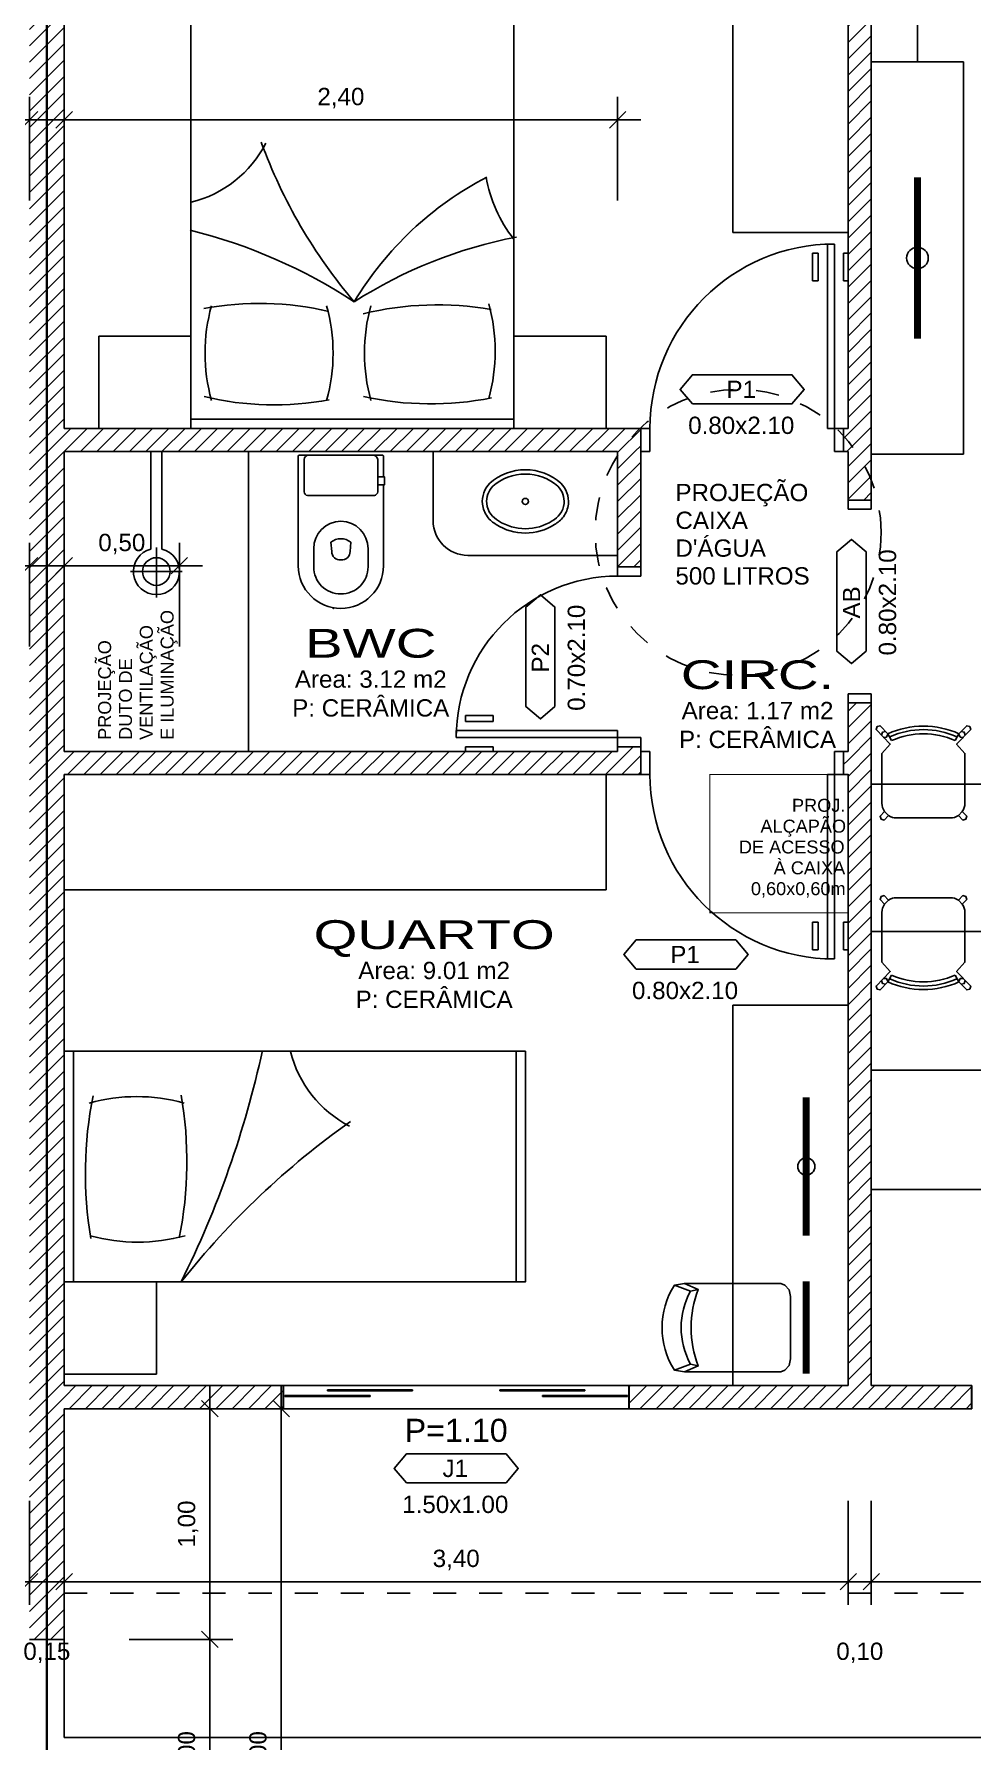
# Model space of a CAD drawing. Header units: metres. Extents: x 49 to 320, y -91 to 27.
# Drawn here: x 162.24 to 166.31, y 14.75 to 22.15 of the extents above; entities that cross this region are included whole.
import ezdxf
from ezdxf.enums import TextEntityAlignment as Align

# ---------------------------------------------------------------- set-up
doc = ezdxf.new("R2010")
doc.units = ezdxf.units.M
doc.header["$LTSCALE"] = 0.2
doc.linetypes.add('DASHED', pattern=[0.75, 0.5, -0.25])
for name, color, linetype in [('ARQ-___-___-CTA', 240, 'Continuous'), ('ARQ-___-___-LEG', 3, 'Continuous'), ('ARQ-___-___-TXT', 4, 'Continuous'), ('ARQ-___-___-VST', 9, 'Continuous'), ('ARQ-ALV', 6, 'Continuous'), ('ARQ-ALV-___-HTC', 13, 'Continuous'), ('ARQ-CXO', 2, 'Continuous'), ('ARQ-DVI', 1, 'Continuous'), ('ARQ-EQP', 24, 'Continuous'), ('ARQ-EQP-___-INT', 7, 'Continuous'), ('ARQ-MOB-___-INT', 7, 'Continuous'), ('ARQ-PIS', 2, 'Continuous')]:
    doc.layers.add(name, color=color, linetype=linetype)
doc.styles.add('REGUA100', font='arial.ttf')
doc.styles.add('REGUA60', font='arial.ttf')
doc.styles.add('REGUA80', font='arial.ttf')
doc.dimstyles.new('Active3D', dxfattribs={"dimtxt": 1.5, "dimasz": 0.01, "dimexe": 2, "dimexo": 3, "dimgap": 0.98, "dimtad": 1, "dimlfac": -1, "dimrnd": 0.005, "dimzin": 0, "dimtxsty": 'REGUA60', "dimblk": 'COTATR', "dimcen": 4, "dimdle": 4, "dimclrt": 2, "dimadec": 0, "dimazin": 0, "dimtfac": 1, "dimtmove": 2, "dimatfit": 2, "dimfxl": 1, "dimarcsym": 0})
pattern_1 = [(45, (187.28258, -1), (-0.03535534, 0.03535534), [])]

# ---------------------------------------------------------------- blocks, each defined once
blk = doc.blocks.new('IndEsq1')
blk.add_lwpolyline([(-4.32, 0.44), (4.32, 0.44), (5.38, 1.7), (4.32, 2.96), (-4.32, 2.96), (-5.38, 1.7)], close=True)
at = {"color": 0, "style": 'REGUA60', "width": 1.4}
for tag, p in [('CODESQUAD', (-0.08, 0.95)), ('DIMESQUAD', (-0.08, -2.17))]:
    blk.add_attdef(tag, text='', height=1.5, dxfattribs=at).set_placement(p, align=Align.CENTER)
at = {"color": 0, "style": 'REGUA60', "width": 1.4, "flags": 9}
blk.add_attdef('PEITORIL', text='', height=1.5, dxfattribs=at).set_placement((0.22, -4.49), align=Align.CENTER)
at = {"style": 'REGUA60', "width": 1.4, "flags": 9}
blk.add_attdef('LOCAL', text='', height=1.5, dxfattribs=at).set_placement((-0.08, -6.56), align=Align.CENTER)
blk = doc.blocks.new('EQREFR22')
at = {"color": 0}
blk.add_lwpolyline([(30.5, -10), (-30.5, -10), (-30.5, -76), (30.5, -76)], close=True, dxfattribs=at)
at = {"layer": 'ARQ-EQP-___-INT'}
for p, q in [((-30.5, -73), (30.5, -73)), ((-30.5, -79), (-25.5, -79))]:
    blk.add_line(p, q, dxfattribs=at)
blk = doc.blocks.new('MBCAD4_2')
at = {"color": 0}
blk.add_lwpolyline([(0.02, 49.68, 0.106639), (-19.24, 45.52), (-23.45, 49.88), (-25.13, 49.43), (-25.63, 47.77), (-18.01, 39.93), (-22.5, 34.87), (-22.5, 7.87, 0.159591), (-21.02, 3.34), (-23.5, 0.83), (-22.98, -0.82), (-21.31, -1.27), (-18.97, 1.19, 0.162734), (-14.5, -0.13), (0, -0.13), (14.5, -0.13, 0.162734), (18.97, 1.19), (21.31, -1.27), (22.98, -0.82), (23.5, 0.83), (21.02, 3.34, 0.159591), (22.5, 7.87), (22.5, 34.87), (18.01, 39.93), (25.63, 47.77), (25.13, 49.43), (23.45, 49.88), (19.24, 45.52, 0.106639), (-0.02, 49.68)], format="xyb", dxfattribs=at)
at = {"layer": 'ARQ-MOB-___-INT'}
for p, q in [((-17.22, 41.8), (-19.24, 45.52)), ((17.25, 41.79), (19.24, 45.52)), ((-18.97, 1.19), (-21.02, 3.34)), ((18.97, 1.19), (21.02, 3.34))]:
    blk.add_line(p, q, dxfattribs=at)
for points in [[(-20.47, 46.81), (-22.16, 46.38), (-22.64, 44.7)], [(20.47, 46.81), (22.16, 46.38), (22.64, 44.7)], [(-19.21, 45.27), (-19.99, 43.71), (-21.73, 43.57)], [(19.21, 45.27), (19.99, 43.71), (21.73, 43.57)]]:
    blk.add_lwpolyline(points, dxfattribs=at)
for radius in [43.95, 41.7]:
    blk.add_arc((0, 3.82), radius, 65.57124, 114.39729, dxfattribs=at)
blk = doc.blocks.new('SAC616S2')
at = {"layer": 'ARQ-EQP', "color": 0, "linetype": 'ByBlock'}
blk.add_lwpolyline([(18.17, -1.5, -0.329256), (18.5, -1.88), (18.5, -49.6, -0.412623), (0, -68, -0.412623), (-18.5, -49.6), (-18.5, -14.45), (-18.9, -14.45), (-18.9, -10.95), (-18.5, -10.95), (-18.5, -1.88, -0.329256), (-18.17, -1.5), (-17.25, -1.5), (0, -1.5), (17.29, -1.5)], format="xyb", close=True, dxfattribs=at)
at = {"layer": 'ARQ-EQP-___-INT'}
for p, q in [((-18.5, -10.95), (-16, -10.95)), ((-18.5, -14.45), (-16, -14.45))]:
    blk.add_line(p, q, dxfattribs=at)
blk.add_lwpolyline([(-14, -1.5, 0.324141), (-16, -3.5), (-16, -17.5, 0.333333), (-14.5, -19), (0, -19), (14.5, -19, 0.333333), (16, -17.5), (16, -3.5, 0.324141), (14, -1.5, 0.324141)], format="xyb", dxfattribs=at)
for points in [[(0, -61.7, 0.418677), (11.8, -50), (11.8, -42.1, 0.411784), (0, -30.2, 0.411784), (-11.8, -42.1), (-11.8, -50, 0.418677)], [(0, -47, -0.428571), (-4, -43.3), (-4.3, -39.3, -0.16754), (0, -37.8, -0.16754), (4.3, -39.3), (4, -43.3, -0.428571)]]:
    blk.add_lwpolyline(points, format="xyb", close=True, dxfattribs=at)
blk.add_point((3.34, -68), dxfattribs=at)
blk = doc.blocks.new('SACHS__2')
at = {"layer": 'ARQ-EQP', "color": 0, "linetype": 'ByBlock'}
for p, q in [((42.29, 2.4), (0, 2.4)), ((0, 2.4), (0, -2.4)), ((42.29, -2.4), (0, -2.4))]:
    blk.add_line(p, q, dxfattribs=at)
blk.add_arc((52, 0), 10, 193.88654, 166.11346, dxfattribs=at)
at = {"layer": 'ARQ-EQP-___-INT'}
for p, q in [((52, 11.2), (52, -11.2)), ((41.6, 0), (63.2, 0))]:
    blk.add_line(p, q, dxfattribs=at)
blk.add_circle((52, 0), 6, dxfattribs=at)
blk = doc.blocks.new('SAL37S_2')
at = {"layer": 'ARQ-EQP-___-INT'}
for points in [[(0.02, -10, 0.145827), (-16.81, -14.87, 0.090827), (-22, -19.4, 0.12568), (-24.84, -26.73, 0.221372), (-20.58, -38.81, 0.186059), (0.02, -46.55, 0.186059)], [(-0.02, -10, -0.145827), (16.81, -14.87, -0.090827), (22, -19.4, -0.12568), (24.84, -26.73, -0.221372), (20.58, -38.81, -0.186059), (-0.02, -46.55, -0.186059)]]:
    blk.add_lwpolyline(points, format="xyb", dxfattribs=at)
blk.add_lwpolyline([(0, -12.5, 0.14623), (-15.5, -17, 0.09047), (-20, -20.9, 0.123903), (-22.35, -27, 0.21906), (-18.85, -37, 0.185248), (0, -44.05, 0.185248), (18.85, -37, 0.21906), (22.35, -27, 0.123903), (20, -20.9, 0.09047), (15.5, -17, 0.14623)], format="xyb", close=True, dxfattribs=at)
blk.add_circle((0, -28.25), 1.8, dxfattribs=at)
blk = doc.blocks.new('MDCCAS22')
at = {"color": 0}
blk.add_lwpolyline([(140, 0), (0, 0), (0, -200), (140, -200)], close=True, dxfattribs=at)
at = {"layer": 'ARQ-MOB-___-INT'}
for p, q in [((0, -4), (140, -4)), ((0, -196), (140, -196))]:
    blk.add_line(p, q, dxfattribs=at)
for centre, radius, start, end in [((36.14, -140.56), 130.32, 79.45741, 103.51085), ((82.89, -32.71), 76.8, 164.48595, 195.51405), ((-15.19, -32.71), 76.8, 344.48595, 15.51405), ((103.9, -146.58), 135.89, 78.80761, 102.36088), ((152.01, -32.7), 76.8, 164.48595, 195.51405), ((55.11, -33.55), 76.8, 344.48595, 15.51405), ((29.71, 76.04), 130.31, 259.29808, 283.35216), ((106.88, 82.36), 135.99, 256.29588, 279.84092), ((-55.47, 137.47), 230.14, 283.86849, 303.27711), ((243.13, -201.79), 226.41, 139.56103, 159.93611), ((178.64, 112.88), 199.47, 237.27407, 259.15181), ((195.03, 19.52), 144.83, 210.93609, 242.5714), ((188.19, -119.84), 61.23, 142.0564, 169.8271), ((-11.98, -146.66), 50.03, 27.33297, 76.02563)]:
    blk.add_arc(centre, radius, start, end, dxfattribs=at)
blk = doc.blocks.new('MDCSOL_2')
at = {"color": 0}
blk.add_lwpolyline([(100, 0), (0, 0), (0, -200), (100, -200)], close=True, dxfattribs=at)
at = {"layer": 'ARQ-MOB-___-INT'}
for p, q in [((0, -4), (100, -4)), ((0, -196), (100, -196))]:
    blk.add_line(p, q, dxfattribs=at)
for centre, radius, start, end in [((52.86, -178.03), 168.83, 80.35079, 101.47507), ((96.47, -31.45), 76.8, 164.48595, 195.51405), ((5.99, -31.87), 76.8, 344.48595, 15.51405), ((-91.71, 334.65), 430.43, 282.25998, 296.44404), ((47.8, 115.62), 168.83, 260.21125, 281.33553), ((323.63, -332.25), 359.55, 128.46696, 144.62757), ((-11.98, -146.66), 50.03, 27.33297, 76.02563)]:
    blk.add_arc(centre, radius, start, end, dxfattribs=at)
blk = doc.blocks.new('MEAM___2')
at = {"color": 0}
blk.add_lwpolyline([(24, 27.95), (23, 33.38, 0.289108), (-23, 33.38), (-24, 27.95), (-24, -24.37), (-23.05, -26.52), (-20.46, -28.77), (-16.93, -29.54), (16.93, -29.54), (20.46, -28.77), (23.05, -26.52), (24, -24.37)], format="xyb", close=True, dxfattribs=at)
at = {"layer": 'ARQ-MOB-___-INT'}
for p, q in [((-19.71, 24.69), (-20.71, 20.39)), ((20.71, 20.39), (19.71, 24.69))]:
    blk.add_line(p, q, dxfattribs=at)
for points in [[(24, 27.95), (20.71, 20.39, 0.187405), (-20.71, 20.39), (-24, 27.95)], [(23, 33.38), (19.71, 24.69, 0.252581), (-19.71, 24.69), (-23, 33.38)]]:
    blk.add_lwpolyline(points, format="xyb", dxfattribs=at)
blk = doc.blocks.new('MECAD4_2')
at = {"color": 0}
blk.add_blockref('MEAM___2', (0, 0), dxfattribs=at)
blk = doc.blocks.new('IndUni1')
at = {"color": 4, "style": 'REGUA100', "width": 1.4, "flags": 8}
blk.add_attdef('NOME1', text='', height=2.5, dxfattribs=at).set_placement((0.24, 2.99), align=Align.CENTER)
at = {"color": 4, "style": 'REGUA100', "width": 1.4}
blk.add_attdef('NOME2', text='', height=2.5, dxfattribs=at).set_placement((0.24, -0.22), align=Align.CENTER)
at = {"color": 0, "style": 'REGUA60', "width": 1.4}
for tag, p in [('AREA', (0.24, -2.82)), ('PERIM', (0.24, -5.32)), ('PISO', (0.24, -7.82)), ('PAREDE', (0.24, -10.32)), ('TETO', (0.24, -12.82))]:
    blk.add_attdef(tag, text='', height=1.5, dxfattribs=at).set_placement(p, align=Align.CENTER)
blk = doc.blocks.new('COTATR')
at = {"color": 6}
blk.add_line((-71, -71), (71, 71), dxfattribs=at)
at = {"color": 0, "linetype": 'ByBlock'}
blk.add_line((0, 0), (200, 0), dxfattribs=at)
blk = doc.blocks.new('*D32')
at = {"layer": 'ARQ-___-___-CTA', "color": 0, "lineweight": -2, "transparency": 16777216}
for p, q in [((161.7239, 19.4909), (161.7239, 19.9409)), ((162.2239, 19.4909), (162.2239, 19.9409)), ((162.2234, 19.8409), (161.7244, 19.8409))]:
    blk.add_line(p, q, dxfattribs=at)
at = {"layer": 'Defpoints', "color": 0, "transparency": 16777216}
for p in [(161.7239, 19.8409), (161.7239, 19.3409), (162.2239, 19.3409)]:
    blk.add_point(p, dxfattribs=at)
at = {"layer": 'ARQ-___-___-CTA', "color": 0, "lineweight": -2, "transparency": 16777216, "xscale": 0.0005, "yscale": 0.0005, "zscale": 0.0005, "rotation": 180}
blk.add_blockref('COTATR', (161.7239, 19.8409), dxfattribs=at)
at = {"layer": 'ARQ-___-___-CTA', "color": 0, "lineweight": -2, "transparency": 16777216, "xscale": 0.0005, "yscale": 0.0005, "zscale": 0.0005}
blk.add_blockref('COTATR', (162.2239, 19.8409), dxfattribs=at)
at = {"layer": 'ARQ-___-___-CTA', "color": 2, "transparency": 16777216, "insert": (161.9739, 19.9349), "char_height": 0.075, "attachment_point": 5, "style": 'REGUA60'}
blk.add_mtext('0,50', dxfattribs=at)
blk = doc.blocks.new('*D34')
at = {"layer": 'ARQ-___-___-CTA', "color": 0, "lineweight": -2, "transparency": 16777216}
for p, q in [((162.3739, 19.4909), (162.3739, 19.9409)), ((162.8739, 19.4909), (162.8739, 19.9409)), ((162.3744, 19.8409), (162.8734, 19.8409))]:
    blk.add_line(p, q, dxfattribs=at)
at = {"layer": 'Defpoints', "color": 0, "transparency": 16777216}
for p in [(162.8739, 19.8409), (162.3739, 19.3409), (162.8739, 19.3409)]:
    blk.add_point(p, dxfattribs=at)
at = {"layer": 'ARQ-___-___-CTA', "color": 0, "lineweight": -2, "transparency": 16777216, "xscale": 0.0005, "yscale": 0.0005, "zscale": 0.0005, "rotation": 180}
blk.add_blockref('COTATR', (162.3739, 19.8409), dxfattribs=at)
at = {"layer": 'ARQ-___-___-CTA', "color": 0, "lineweight": -2, "transparency": 16777216, "xscale": 0.0005, "yscale": 0.0005, "zscale": 0.0005}
blk.add_blockref('COTATR', (162.8739, 19.8409), dxfattribs=at)
at = {"layer": 'ARQ-___-___-CTA', "color": 2, "transparency": 16777216, "insert": (162.6239, 19.9349), "char_height": 0.075, "attachment_point": 5, "style": 'REGUA60'}
blk.add_mtext('0,50', dxfattribs=at)
blk = doc.blocks.new('*D98')
at = {"layer": 'ARQ-___-___-CTA', "color": 0, "lineweight": -2, "transparency": 16777216}
for p, q in [((162.2239, 15.786), (162.2239, 15.336)), ((158.8244, 15.436), (162.2234, 15.436))]:
    blk.add_line(p, q, dxfattribs=at)
at = {"layer": 'Defpoints', "color": 0, "transparency": 16777216}
for p in [(158.8239, 15.936), (162.2239, 15.936), (162.2239, 15.436)]:
    blk.add_point(p, dxfattribs=at)
at = {"layer": 'ARQ-___-___-CTA', "color": 0, "lineweight": -2, "transparency": 16777216, "xscale": 0.0005, "yscale": 0.0005, "zscale": 0.0005, "rotation": 180}
blk.add_blockref('COTATR', (158.8239, 15.436), dxfattribs=at)
at = {"layer": 'ARQ-___-___-CTA', "color": 0, "lineweight": -2, "transparency": 16777216, "xscale": 0.0005, "yscale": 0.0005, "zscale": 0.0005}
blk.add_blockref('COTATR', (162.2239, 15.436), dxfattribs=at)
at = {"layer": 'ARQ-___-___-CTA', "color": 2, "transparency": 16777216, "insert": (160.5239, 15.5301), "char_height": 0.075, "attachment_point": 5, "style": 'REGUA60'}
blk.add_mtext('3,40', dxfattribs=at)
blk = doc.blocks.new('*D99')
at = {"layer": 'ARQ-___-___-CTA', "color": 0, "lineweight": -2, "transparency": 16777216}
for p, q in [((162.3739, 15.786), (162.3739, 15.336)), ((162.2244, 15.436), (162.3734, 15.436))]:
    blk.add_line(p, q, dxfattribs=at)
at = {"layer": 'Defpoints', "color": 0, "transparency": 16777216}
for p in [(162.2239, 15.936), (162.3739, 15.936), (162.3739, 15.436)]:
    blk.add_point(p, dxfattribs=at)
at = {"layer": 'ARQ-___-___-CTA', "color": 0, "lineweight": -2, "transparency": 16777216, "xscale": 0.0005, "yscale": 0.0005, "zscale": 0.0005, "rotation": 180}
blk.add_blockref('COTATR', (162.2239, 15.436), dxfattribs=at)
at = {"layer": 'ARQ-___-___-CTA', "color": 0, "lineweight": -2, "transparency": 16777216, "xscale": 0.0005, "yscale": 0.0005, "zscale": 0.0005}
blk.add_blockref('COTATR', (162.3739, 15.436), dxfattribs=at)
at = {"layer": 'ARQ-___-___-CTA', "color": 2, "transparency": 16777216, "insert": (162.2989, 15.1273), "char_height": 0.075, "attachment_point": 5, "style": 'REGUA60'}
blk.add_mtext('0,15', dxfattribs=at)
blk = doc.blocks.new('*D100')
at = {"layer": 'ARQ-___-___-CTA', "color": 0, "lineweight": -2, "transparency": 16777216}
for p, q in [((165.7739, 15.786), (165.7739, 15.336)), ((162.3744, 15.436), (165.7734, 15.436))]:
    blk.add_line(p, q, dxfattribs=at)
at = {"layer": 'Defpoints', "color": 0, "transparency": 16777216}
for p in [(162.3739, 15.936), (165.7739, 15.936), (165.7739, 15.436)]:
    blk.add_point(p, dxfattribs=at)
at = {"layer": 'ARQ-___-___-CTA', "color": 0, "lineweight": -2, "transparency": 16777216, "xscale": 0.0005, "yscale": 0.0005, "zscale": 0.0005, "rotation": 180}
blk.add_blockref('COTATR', (162.3739, 15.436), dxfattribs=at)
at = {"layer": 'ARQ-___-___-CTA', "color": 0, "lineweight": -2, "transparency": 16777216, "xscale": 0.0005, "yscale": 0.0005, "zscale": 0.0005}
blk.add_blockref('COTATR', (165.7739, 15.436), dxfattribs=at)
at = {"layer": 'ARQ-___-___-CTA', "color": 2, "transparency": 16777216, "insert": (164.0739, 15.5301), "char_height": 0.075, "attachment_point": 5, "style": 'REGUA60'}
blk.add_mtext('3,40', dxfattribs=at)
blk = doc.blocks.new('*D101')
at = {"layer": 'ARQ-___-___-CTA', "color": 0, "lineweight": -2, "transparency": 16777216}
for p, q in [((165.8739, 15.786), (165.8739, 15.336)), ((165.7744, 15.436), (165.8734, 15.436))]:
    blk.add_line(p, q, dxfattribs=at)
at = {"layer": 'Defpoints', "color": 0, "transparency": 16777216}
for p in [(165.7739, 15.936), (165.8739, 15.936), (165.8739, 15.436)]:
    blk.add_point(p, dxfattribs=at)
at = {"layer": 'ARQ-___-___-CTA', "color": 0, "lineweight": -2, "transparency": 16777216, "xscale": 0.0005, "yscale": 0.0005, "zscale": 0.0005, "rotation": 180}
blk.add_blockref('COTATR', (165.7739, 15.436), dxfattribs=at)
at = {"layer": 'ARQ-___-___-CTA', "color": 0, "lineweight": -2, "transparency": 16777216, "xscale": 0.0005, "yscale": 0.0005, "zscale": 0.0005}
blk.add_blockref('COTATR', (165.8739, 15.436), dxfattribs=at)
at = {"layer": 'ARQ-___-___-CTA', "color": 2, "transparency": 16777216, "insert": (165.8239, 15.1273), "char_height": 0.075, "attachment_point": 5, "style": 'REGUA60'}
blk.add_mtext('0,10', dxfattribs=at)
blk = doc.blocks.new('*D102')
at = {"layer": 'ARQ-___-___-CTA', "color": 0, "lineweight": -2, "transparency": 16777216}
for p, q in [((168.2439, 15.786), (168.2439, 15.336)), ((165.8744, 15.436), (168.2434, 15.436))]:
    blk.add_line(p, q, dxfattribs=at)
at = {"layer": 'Defpoints', "color": 0, "transparency": 16777216}
for p in [(165.8739, 15.936), (168.2439, 15.936), (168.2439, 15.436)]:
    blk.add_point(p, dxfattribs=at)
at = {"layer": 'ARQ-___-___-CTA', "color": 0, "lineweight": -2, "transparency": 16777216, "xscale": 0.0005, "yscale": 0.0005, "zscale": 0.0005, "rotation": 180}
blk.add_blockref('COTATR', (165.8739, 15.436), dxfattribs=at)
at = {"layer": 'ARQ-___-___-CTA', "color": 0, "lineweight": -2, "transparency": 16777216, "xscale": 0.0005, "yscale": 0.0005, "zscale": 0.0005}
blk.add_blockref('COTATR', (168.2439, 15.436), dxfattribs=at)
at = {"layer": 'ARQ-___-___-CTA', "color": 2, "transparency": 16777216, "insert": (167.0589, 15.5301), "char_height": 0.075, "attachment_point": 5, "style": 'REGUA60'}
blk.add_mtext('2,37', dxfattribs=at)
blk = doc.blocks.new('*D138')
at = {"layer": 'ARQ-___-___-CTA', "color": 0, "lineweight": -2, "transparency": 16777216}
for p, q in [((162.3739, 21.4244), (162.3739, 21.8744)), ((164.7734, 21.7744), (162.3744, 21.7744))]:
    blk.add_line(p, q, dxfattribs=at)
at = {"layer": 'Defpoints', "color": 0, "transparency": 16777216}
for p in [(162.3739, 21.7744), (162.3739, 21.2744), (164.7739, 21.2744)]:
    blk.add_point(p, dxfattribs=at)
at = {"layer": 'ARQ-___-___-CTA', "color": 0, "lineweight": -2, "transparency": 16777216, "xscale": 0.0005, "yscale": 0.0005, "zscale": 0.0005, "rotation": 180}
blk.add_blockref('COTATR', (162.3739, 21.7744), dxfattribs=at)
at = {"layer": 'ARQ-___-___-CTA', "color": 0, "lineweight": -2, "transparency": 16777216, "xscale": 0.0005, "yscale": 0.0005, "zscale": 0.0005}
blk.add_blockref('COTATR', (164.7739, 21.7744), dxfattribs=at)
at = {"layer": 'ARQ-___-___-CTA', "color": 2, "transparency": 16777216, "insert": (163.5739, 21.8685), "char_height": 0.075, "attachment_point": 5, "style": 'REGUA60'}
blk.add_mtext('2,40', dxfattribs=at)
blk = doc.blocks.new('*D140')
at = {"layer": 'ARQ-___-___-CTA', "color": 0, "lineweight": -2, "transparency": 16777216}
for p, q in [((162.2239, 21.4244), (162.2239, 21.8744)), ((159.8244, 21.7744), (162.2234, 21.7744))]:
    blk.add_line(p, q, dxfattribs=at)
at = {"layer": 'Defpoints', "color": 0, "transparency": 16777216}
for p in [(162.2239, 21.7744), (159.8239, 21.2744), (162.2239, 21.2744)]:
    blk.add_point(p, dxfattribs=at)
at = {"layer": 'ARQ-___-___-CTA', "color": 0, "lineweight": -2, "transparency": 16777216, "xscale": 0.0005, "yscale": 0.0005, "zscale": 0.0005, "rotation": 180}
blk.add_blockref('COTATR', (159.8239, 21.7744), dxfattribs=at)
at = {"layer": 'ARQ-___-___-CTA', "color": 0, "lineweight": -2, "transparency": 16777216, "xscale": 0.0005, "yscale": 0.0005, "zscale": 0.0005}
blk.add_blockref('COTATR', (162.2239, 21.7744), dxfattribs=at)
at = {"layer": 'ARQ-___-___-CTA', "color": 2, "transparency": 16777216, "insert": (161.0239, 21.8685), "char_height": 0.075, "attachment_point": 5, "style": 'REGUA60'}
blk.add_mtext('2,40', dxfattribs=at)
blk = doc.blocks.new('*D172')
at = {"layer": 'ARQ-___-___-CTA', "color": 0, "lineweight": -2, "transparency": 16777216}
for p, q in [((162.6555, 15.186), (163.1055, 15.186)), ((163.0055, 14.1865), (163.0055, 15.1855))]:
    blk.add_line(p, q, dxfattribs=at)
at = {"layer": 'Defpoints', "color": 0, "transparency": 16777216}
for p in [(162.5055, 15.186), (163.0055, 15.186), (162.5055, 14.186)]:
    blk.add_point(p, dxfattribs=at)
at = {"layer": 'ARQ-___-___-CTA', "color": 0, "lineweight": -2, "transparency": 16777216, "xscale": 0.0005, "yscale": 0.0005, "zscale": 0.0005}
for p, rotation in [((163.0055, 15.186), 90), ((163.0055, 14.186), 270)]:
    blk.add_blockref('COTATR', p, dxfattribs=dict(at, rotation=rotation))
at = {"layer": 'ARQ-___-___-CTA', "color": 2, "transparency": 16777216, "insert": (162.9114, 14.686), "char_height": 0.075, "attachment_point": 5, "rotation": 90, "style": 'REGUA60'}
blk.add_mtext('1,00', dxfattribs=at)
blk = doc.blocks.new('*D173')
at = {"layer": 'ARQ-___-___-CTA', "color": 0, "lineweight": -2, "transparency": 16777216}
for p, q in [((162.6555, 16.186), (163.1055, 16.186)), ((163.0055, 15.1865), (163.0055, 16.1855))]:
    blk.add_line(p, q, dxfattribs=at)
at = {"layer": 'Defpoints', "color": 0, "transparency": 16777216}
for p in [(162.5055, 16.186), (163.0055, 16.186), (162.5055, 15.186)]:
    blk.add_point(p, dxfattribs=at)
at = {"layer": 'ARQ-___-___-CTA', "color": 0, "lineweight": -2, "transparency": 16777216, "xscale": 0.0005, "yscale": 0.0005, "zscale": 0.0005}
for p, rotation in [((163.0055, 16.186), 90), ((163.0055, 15.186), 270)]:
    blk.add_blockref('COTATR', p, dxfattribs=dict(at, rotation=rotation))
at = {"layer": 'ARQ-___-___-CTA', "color": 2, "transparency": 16777216, "insert": (162.9114, 15.686), "char_height": 0.075, "attachment_point": 5, "rotation": 90, "style": 'REGUA60'}
blk.add_mtext('1,00', dxfattribs=at)
blk = doc.blocks.new('*D174')
at = {"layer": 'ARQ-___-___-CTA', "color": 0, "lineweight": -2, "transparency": 16777216}
for p, q in [((162.9651, 16.186), (163.4151, 16.186)), ((163.3151, 13.1865), (163.3151, 16.1855)), ((162.9651, 13.186), (163.4151, 13.186))]:
    blk.add_line(p, q, dxfattribs=at)
at = {"layer": 'Defpoints', "color": 0, "transparency": 16777216}
for p in [(162.8151, 16.186), (163.3151, 16.186), (162.8151, 13.186)]:
    blk.add_point(p, dxfattribs=at)
at = {"layer": 'ARQ-___-___-CTA', "color": 0, "lineweight": -2, "transparency": 16777216, "xscale": 0.0005, "yscale": 0.0005, "zscale": 0.0005}
for p, rotation in [((163.3151, 16.186), 90), ((163.3151, 13.186), 270)]:
    blk.add_blockref('COTATR', p, dxfattribs=dict(at, rotation=rotation))
at = {"layer": 'ARQ-___-___-CTA', "color": 2, "transparency": 16777216, "insert": (163.221, 14.686), "char_height": 0.075, "attachment_point": 5, "rotation": 90, "style": 'REGUA60'}
blk.add_mtext('3,00', dxfattribs=at)

msp = doc.modelspace()

# ---------------------------------------------------------------- hatches: boundary and pattern name
at = {"layer": 'ARQ-ALV-___-HTC'}
h = msp.add_hatch(dxfattribs=at)
h.set_pattern_fill('_U', color=256, scale=0.05, angle=45, style=0, pattern_type=0)
h.set_pattern_definition(pattern_1)
h.paths.add_polyline_path([(162.2239, 24.186), (162.2239, 15.186), (162.3739, 15.186), (162.3739, 24.186)])
h = msp.add_hatch(dxfattribs=at)
h.set_pattern_fill('_U', color=256, scale=0.05, angle=45, style=0, pattern_type=0)
h.set_pattern_definition(pattern_1)
h.paths.add_polyline_path([(165.8739, 16.286), (165.8739, 19.246), (165.7739, 19.246), (165.7739, 16.286)])
h.paths.add_polyline_path([(165.7739, 23.086), (165.7739, 20.126), (165.8739, 20.126), (165.8739, 23.086)])
h = msp.add_hatch(dxfattribs=at)
h.set_pattern_fill('_U', color=256, scale=0.05, angle=45, style=0, pattern_type=0)
h.set_pattern_definition(pattern_1)
h.paths.add_polyline_path([(164.8739, 20.436), (162.3739, 20.436), (162.3739, 20.336), (164.8739, 20.336)])
h.paths.add_polyline_path([(165.7539, 20.336), (165.7739, 20.336), (165.7739, 20.436), (165.7539, 20.436)])
h = msp.add_hatch(dxfattribs=at)
h.set_pattern_fill('_U', color=256, scale=0.05, angle=45, style=0, pattern_type=0)
h.set_pattern_definition(pattern_1)
h.paths.add_polyline_path([(164.7739, 20.336), (164.7739, 19.836), (164.8739, 19.836), (164.8739, 20.336)])
h.paths.add_polyline_path([(164.8739, 19.036), (164.8739, 19.056), (164.7739, 19.056), (164.7739, 19.036)])
h = msp.add_hatch(dxfattribs=at)
h.set_pattern_fill('_U', color=256, scale=0.05, angle=45, style=0, pattern_type=0)
h.set_pattern_definition(pattern_1)
h.paths.add_polyline_path([(164.8739, 19.036), (162.3739, 19.036), (162.3739, 18.936), (164.8739, 18.936)])
h.paths.add_polyline_path([(165.7539, 18.936), (165.7739, 18.936), (165.7739, 19.036), (165.7539, 19.036)])
h = msp.add_hatch(dxfattribs=at)
h.set_pattern_fill('_U', color=256, scale=0.05, angle=45, style=0, pattern_type=0)
h.set_pattern_definition(pattern_1)
h.paths.add_polyline_path([(162.3739, 16.286), (162.3739, 16.186), (163.3239, 16.186), (163.3239, 16.286)])
h.paths.add_polyline_path([(167.8089, 16.286), (167.8089, 16.186), (168.3439, 16.186), (168.2439, 16.286)])
h.paths.add_polyline_path([(166.3089, 16.286), (164.8239, 16.286), (164.8239, 16.186), (166.3089, 16.186)])

# ---------------------------------------------------------------- linework, layer by layer
at = {"layer": 'ARQ-___-___-CTA'}
for p, q in [((164.7739, 21.4244), (164.7739, 21.8744)), ((164.8734, 21.7744), (164.7744, 21.7744))]:
    msp.add_line(p, q, dxfattribs=at)
at = {"layer": 'ARQ-___-___-CTA', "linetype": 'DASHED', "const_width": 0.0001}
for points in [[(162.8739, 19.036), (162.8739, 20.336)], [(162.9739, 19.036), (162.9739, 19.036), (162.9739, 20.336), (162.9739, 20.336)]]:
    msp.add_lwpolyline(points, dxfattribs=at)
at = {"layer": 'ARQ-___-___-TXT', "const_width": 0.01}
msp.add_lwpolyline([(162.2989, 25.186), (162.2989, 4.186)], dxfattribs=at)
at = {"layer": 'ARQ-___-___-VST'}
for p, q in [((165.2739, 23.086), (165.2739, 21.286)), ((166.0739, 22.0252), (166.0739, 23.086)), ((166.2739, 22.0252), (165.8739, 22.0252)), ((166.2739, 20.3252), (166.2739, 22.0252)), ((165.2739, 21.286), (165.7739, 21.286)), ((165.6189, 21.196), (165.6189, 21.076)), ((165.6439, 21.196), (165.6189, 21.196)), ((165.6439, 21.076), (165.6439, 21.196)), ((165.7539, 21.196), (165.7539, 21.076)), ((165.7739, 21.196), (165.7539, 21.196)), ((165.6189, 21.076), (165.6439, 21.076)), ((165.7539, 21.076), (165.7739, 21.076)), ((162.5239, 20.436), (162.5239, 20.836)), ((162.5239, 20.836), (162.9239, 20.836)), ((164.7239, 20.836), (164.3239, 20.836)), ((164.7239, 20.436), (164.7239, 20.836)), ((163.1739, 20.336), (163.1739, 19.036)), ((163.9739, 20.036), (163.9739, 20.336)), ((165.8739, 20.3252), (166.2739, 20.3252)), ((164.7739, 19.886), (164.1239, 19.886)), ((164.2339, 19.191), (164.1139, 19.191)), ((164.1139, 19.191), (164.1139, 19.166)), ((164.2339, 19.166), (164.2339, 19.191)), ((164.1139, 19.166), (164.2339, 19.166)), ((164.2339, 19.056), (164.1139, 19.056)), ((164.1139, 19.056), (164.1139, 19.036)), ((164.2339, 19.036), (164.2339, 19.056)), ((164.7239, 18.936), (164.7239, 18.436)), ((166.8339, 18.8945), (165.8739, 18.8945)), ((164.7239, 18.436), (162.3739, 18.436)), ((165.6189, 18.296), (165.6189, 18.176)), ((165.6439, 18.296), (165.6189, 18.296)), ((165.6439, 18.176), (165.6439, 18.296)), ((165.7539, 18.296), (165.7539, 18.176)), ((165.7739, 18.296), (165.7539, 18.296)), ((165.8739, 18.2545), (166.8339, 18.2545)), ((165.6189, 18.176), (165.6439, 18.176)), ((165.7539, 18.176), (165.7739, 18.176)), ((165.7739, 17.936), (165.2739, 17.936)), ((165.2739, 17.936), (165.2739, 16.286)), ((162.7739, 16.336), (162.7739, 16.736)), ((162.3739, 16.336), (162.7739, 16.336)), ((164.8229, 16.286), (163.3249, 16.286)), ((163.3249, 16.186), (164.8229, 16.186)), ((162.3739, 14.761), (162.3739, 15.186)), ((162.3739, 14.761), (170.9439, 14.761))]:
    msp.add_line(p, q, dxfattribs=at)
at = {"layer": 'ARQ-___-___-VST', "linetype": 'DASHED'}
msp.add_line((162.3739, 15.386), (169.1439, 15.386), dxfattribs=at)
at = {"layer": 'ARQ-___-___-VST', "const_width": 0.03}
for points in [[(166.0739, 21.1752), (166.0739, 20.8252), (166.0739, 21.5252)], [(165.5919, 17.236), (165.5919, 16.936), (165.5919, 17.536)], [(165.5919, 16.7381), (165.5919, 16.3381)]]:
    msp.add_lwpolyline(points, dxfattribs=at)
at = {"layer": 'ARQ-___-___-VST', "linetype": 'DASHED', "const_width": 0.005}
msp.add_lwpolyline([(165.1739, 18.936), (165.7739, 18.936), (165.7739, 18.336), (165.1739, 18.336), (165.1739, 18.936), (165.4739, 18.936)], dxfattribs=at)
at = {"layer": 'ARQ-___-___-VST'}
for centre, radius in [((166.0739, 21.1752), 0.0468), ((165.5919, 17.236), 0.0372)]:
    msp.add_circle(centre, radius, dxfattribs=at)
at = {"layer": 'ARQ-___-___-VST', "linetype": 'DASHED'}
msp.add_circle((165.2963, 19.986), 0.62, dxfattribs=at)
at = {"layer": 'ARQ-___-___-VST'}
msp.add_arc((164.1239, 20.036), 0.15, 180, 270, dxfattribs=at)
at = {"layer": 'ARQ-ALV'}
for p, q in [((162.3739, 20.436), (162.3739, 23.086)), ((165.7739, 23.086), (165.7739, 20.436)), ((165.8739, 20.126), (165.8739, 23.086)), ((164.8739, 20.436), (162.3739, 20.436)), ((164.8739, 20.336), (164.8739, 20.436)), ((165.7539, 20.436), (165.7539, 20.336)), ((165.7739, 20.436), (165.7539, 20.436)), ((162.3739, 19.036), (162.3739, 20.336)), ((162.3739, 20.336), (164.7739, 20.336)), ((164.7739, 20.336), (164.7739, 19.836)), ((164.8739, 19.836), (164.8739, 20.336)), ((165.7539, 20.336), (165.7739, 20.336)), ((165.7739, 20.336), (165.7739, 20.126)), ((165.7739, 20.126), (165.8739, 20.126)), ((164.7739, 19.836), (164.8739, 19.836)), ((165.7739, 19.246), (165.7739, 19.036)), ((165.8739, 19.246), (165.7739, 19.246)), ((165.8739, 16.286), (165.8739, 19.246)), ((164.7739, 19.036), (162.3739, 19.036)), ((164.7739, 19.056), (164.7739, 19.036)), ((164.8739, 19.056), (164.7739, 19.056)), ((164.8739, 19.036), (164.8739, 19.056)), ((164.8739, 18.936), (164.8739, 19.036)), ((165.7539, 19.036), (165.7539, 18.936)), ((165.7739, 19.036), (165.7539, 19.036)), ((162.3739, 16.286), (162.3739, 18.936)), ((162.3739, 18.936), (164.8739, 18.936)), ((165.7539, 18.936), (165.7739, 18.936)), ((165.7739, 18.936), (165.7739, 16.286)), ((163.3239, 16.286), (162.3739, 16.286)), ((163.3239, 16.186), (163.3239, 16.286)), ((164.8239, 16.286), (164.8239, 16.186)), ((165.7739, 16.286), (164.8239, 16.286)), ((166.3089, 16.286), (165.8739, 16.286)), ((166.3089, 16.186), (166.3089, 16.286)), ((162.3739, 15.186), (162.3739, 16.186)), ((162.3739, 16.186), (163.3239, 16.186)), ((164.8239, 16.186), (166.3089, 16.186)), ((162.2239, 15.186), (162.3739, 15.186))]:
    msp.add_line(p, q, dxfattribs=at)
at = {"layer": 'ARQ-CXO'}
for p, q in [((165.7139, 21.236), (165.6839, 21.236)), ((165.6839, 21.236), (165.6839, 20.436)), ((165.7139, 20.436), (165.7139, 21.236)), ((164.9139, 20.436), (164.8739, 20.436)), ((164.8739, 20.436), (164.8739, 20.336)), ((164.9139, 20.336), (164.9139, 20.436)), ((165.6839, 20.436), (165.7139, 20.436)), ((165.7539, 20.436), (165.7139, 20.436)), ((165.7139, 20.436), (165.7139, 20.336)), ((165.7539, 20.336), (165.7539, 20.436)), ((164.8739, 20.336), (164.9139, 20.336)), ((165.7139, 20.336), (165.7539, 20.336)), ((165.8739, 20.126), (165.7739, 20.126)), ((165.7739, 20.126), (165.7739, 20.086)), ((165.7739, 20.086), (165.8739, 20.086)), ((165.8739, 20.086), (165.8739, 20.126)), ((164.8739, 19.836), (164.7739, 19.836)), ((164.7739, 19.836), (164.7739, 19.796)), ((164.8739, 19.796), (164.8739, 19.836)), ((164.7739, 19.796), (164.8739, 19.796)), ((165.7739, 19.286), (165.7739, 19.246)), ((165.8739, 19.286), (165.7739, 19.286)), ((165.7739, 19.246), (165.8739, 19.246)), ((165.8739, 19.246), (165.8739, 19.286)), ((164.7739, 19.126), (164.0739, 19.126)), ((164.0739, 19.126), (164.0739, 19.096)), ((164.0739, 19.096), (164.7739, 19.096)), ((164.7739, 19.096), (164.7739, 19.126)), ((164.7739, 19.096), (164.7739, 19.056)), ((164.8739, 19.096), (164.7739, 19.096)), ((164.8739, 19.056), (164.8739, 19.096)), ((164.7739, 19.056), (164.8739, 19.056)), ((164.9139, 19.036), (164.8739, 19.036)), ((164.8739, 19.036), (164.8739, 18.936)), ((164.9139, 18.936), (164.9139, 19.036)), ((165.7539, 19.036), (165.7139, 19.036)), ((165.7139, 19.036), (165.7139, 18.936)), ((165.7539, 18.936), (165.7539, 19.036)), ((164.8739, 18.936), (164.9139, 18.936)), ((165.6839, 18.936), (165.6839, 18.136)), ((165.7139, 18.936), (165.6839, 18.936)), ((165.7139, 18.936), (165.7539, 18.936)), ((165.7139, 18.136), (165.7139, 18.936)), ((165.6839, 18.136), (165.7139, 18.136)), ((163.3249, 16.286), (163.3239, 16.286)), ((163.3239, 16.286), (163.3239, 16.186)), ((163.3249, 16.186), (163.3249, 16.286)), ((164.8239, 16.286), (164.8229, 16.286)), ((164.8229, 16.286), (164.8229, 16.186)), ((164.8239, 16.186), (164.8239, 16.286)), ((166.3099, 16.286), (166.3089, 16.286)), ((166.3089, 16.286), (166.3089, 16.186)), ((166.3099, 16.186), (166.3099, 16.286)), ((163.3239, 16.186), (163.3249, 16.186)), ((164.8229, 16.186), (164.8239, 16.186)), ((166.3089, 16.186), (166.3099, 16.186))]:
    msp.add_line(p, q, dxfattribs=at)
at = {"layer": 'ARQ-DVI'}
for p, q in [((163.7001, 16.2435), (163.3309, 16.2435)), ((163.3309, 16.2435), (163.3309, 16.2385)), ((163.3309, 16.2385), (163.7001, 16.2385)), ((163.8848, 16.2685), (163.5155, 16.2685)), ((163.5155, 16.2685), (163.5155, 16.2635)), ((163.5155, 16.2635), (163.8848, 16.2635)), ((163.7001, 16.2385), (163.7001, 16.2435)), ((163.8848, 16.2635), (163.8848, 16.2685)), ((164.6323, 16.2685), (164.263, 16.2685)), ((164.263, 16.2685), (164.263, 16.2635)), ((164.263, 16.2635), (164.6323, 16.2635)), ((164.8169, 16.2435), (164.4476, 16.2435)), ((164.4476, 16.2435), (164.4476, 16.2385)), ((164.4476, 16.2385), (164.8169, 16.2385)), ((164.6323, 16.2635), (164.6323, 16.2685)), ((164.8169, 16.2385), (164.8169, 16.2435))]:
    msp.add_line(p, q, dxfattribs=at)
at = {"layer": 'ARQ-PIS'}
for centre, radius, start, end in [((165.7139, 20.436), 0.8, 90, 180), ((164.7739, 19.096), 0.7, 90, 180), ((165.7139, 18.936), 0.8, 180, 270)]:
    msp.add_arc(centre, radius, start, end, dxfattribs=at)

# ---------------------------------------------------------------- block references
at = {"layer": 'ARQ-___-___-CTA', "xscale": 0.0005, "yscale": 0.0005, "zscale": 0.0005, "rotation": 180}
msp.add_blockref('COTATR', (164.7739, 21.7744), dxfattribs=at)
at = {"layer": 'ARQ-___-___-LEG'}
ref = msp.add_blockref('IndEsq1', (165.3139, 20.5208), dxfattribs=dict(at, xscale=0.05, yscale=0.05, zscale=0.05))
ref.add_attrib('CODESQUAD', 'P1', dxfattribs={"layer": '0', "color": 0, "height": 0.075, "style": 'REGUA60'}).set_placement((165.3099, 20.5684), align=Align.CENTER)
ref.add_attrib('DIMESQUAD', '0.80x2.10', dxfattribs={"layer": '0', "color": 0, "height": 0.075, "style": 'REGUA60'}).set_placement((165.3099, 20.4124), align=Align.CENTER)
ref = msp.add_blockref('IndEsq1', (165.8729, 19.686), dxfattribs=dict(at, xscale=0.05, yscale=0.05, zscale=0.05, rotation=90))
ref.add_attrib('CODESQUAD', 'AB', dxfattribs={"layer": '0', "color": 0, "height": 0.075, "rotation": 90, "style": 'REGUA60'}).set_placement((165.8254, 19.682), align=Align.CENTER)
ref.add_attrib('DIMESQUAD', '0.80x2.10', dxfattribs={"layer": '0', "color": 0, "height": 0.075, "rotation": 90, "style": 'REGUA60'}).set_placement((165.9814, 19.682), align=Align.CENTER)
ref = msp.add_blockref('IndEsq1', (164.5239, 19.446), dxfattribs=dict(at, xscale=0.05, yscale=0.05, zscale=0.05, rotation=90))
ref.add_attrib('CODESQUAD', 'P2', dxfattribs={"layer": '0', "color": 0, "height": 0.075, "rotation": 90, "style": 'REGUA60'}).set_placement((164.4764, 19.442), align=Align.CENTER)
ref.add_attrib('DIMESQUAD', '0.70x2.10', dxfattribs={"layer": '0', "color": 0, "height": 0.075, "rotation": 90, "style": 'REGUA60'}).set_placement((164.6323, 19.442), align=Align.CENTER)
ref = msp.add_blockref('IndEsq1', (165.0702, 18.0704), dxfattribs=dict(at, xscale=0.05, yscale=0.05, zscale=0.05))
ref.add_attrib('CODESQUAD', 'P1', dxfattribs={"layer": '0', "color": 0, "height": 0.075, "style": 'REGUA60'}).set_placement((165.0662, 18.1179), align=Align.CENTER)
ref.add_attrib('DIMESQUAD', '0.80x2.10', dxfattribs={"layer": '0', "color": 0, "height": 0.075, "style": 'REGUA60'}).set_placement((165.0662, 17.962), align=Align.CENTER)
ref = msp.add_blockref('IndEsq1', (164.0739, 15.8423), dxfattribs=dict(at, xscale=0.05, yscale=0.05, zscale=0.05))
ref.add_attrib('CODESQUAD', 'J1', dxfattribs={"layer": '0', "color": 0, "height": 0.075, "style": 'REGUA60'}).set_placement((164.0699, 15.8898), align=Align.CENTER)
ref.add_attrib('DIMESQUAD', '1.50x1.00', dxfattribs={"layer": '0', "color": 0, "height": 0.075, "style": 'REGUA60'}).set_placement((164.0699, 15.7338), align=Align.CENTER)
at = {"layer": 'ARQ-___-___-TXT'}
ref = msp.add_blockref('IndUni1', (163.6913, 19.4533), dxfattribs=dict(at, xscale=0.05, yscale=0.05, zscale=0.05))
ref.add_attrib('NOME2', 'BWC', dxfattribs={"layer": '0', "color": 4, "height": 0.125, "style": 'REGUA100', "width": 1.4}).set_placement((163.7033, 19.4423), align=Align.CENTER)
ref.add_attrib('AREA', 'Area: 3.12 m2', dxfattribs={"layer": '0', "color": 0, "height": 0.075, "style": 'REGUA60'}).set_placement((163.7033, 19.3121), align=Align.CENTER)
ref.add_attrib('PERIM', 'P: CERÂMICA', dxfattribs={"layer": '0', "color": 0, "height": 0.075, "style": 'REGUA60'}).set_placement((163.7033, 19.1871), align=Align.CENTER)
ref = msp.add_blockref('IndUni1', (165.3686, 19.317), dxfattribs=dict(at, xscale=0.05, yscale=0.05, zscale=0.05))
ref.add_attrib('NOME2', 'CIRC.', dxfattribs={"layer": '0', "color": 4, "height": 0.125, "style": 'REGUA100', "width": 1.4}).set_placement((165.3805, 19.306), align=Align.CENTER)
ref.add_attrib('AREA', 'Area: 1.17 m2', dxfattribs={"layer": '0', "color": 0, "height": 0.075, "style": 'REGUA60'}).set_placement((165.3805, 19.1757), align=Align.CENTER)
ref.add_attrib('PERIM', 'P: CERÂMICA', dxfattribs={"layer": '0', "color": 0, "height": 0.075, "style": 'REGUA60'}).set_placement((165.3805, 19.0507), align=Align.CENTER)
ref = msp.add_blockref('IndUni1', (163.9663, 18.19), dxfattribs=dict(at, xscale=0.05, yscale=0.05, zscale=0.05))
ref.add_attrib('NOME2', 'QUARTO', dxfattribs={"layer": '0', "color": 4, "height": 0.125, "style": 'REGUA100', "width": 1.4}).set_placement((163.9782, 18.179), align=Align.CENTER)
ref.add_attrib('AREA', 'Area: 9.01 m2', dxfattribs={"layer": '0', "color": 0, "height": 0.075, "style": 'REGUA60'}).set_placement((163.9782, 18.0487), align=Align.CENTER)
ref.add_attrib('PERIM', 'P: CERÂMICA', dxfattribs={"layer": '0', "color": 0, "height": 0.075, "style": 'REGUA60'}).set_placement((163.9782, 17.9237), align=Align.CENTER)
at = {"layer": 'ARQ-___-___-VST'}
for name, p, xscale, yscale, zscale, rotation in [('MDCCAS22', (162.9239, 20.436), -0.01, 0.01, 0.01, 180), ('SACHS__2', (162.7739, 20.336), -0.01, 0.01, 0.01, 90), ('SAL37S_2', (164.3739, 19.9079), -0.0075, 0.0075, 0.0075, 180), ('MBCAD4_2', (166.0998, 18.4006), -0.008, 0.008, 0.008, 180), ('MDCSOL_2', (162.3739, 17.736), -0.01, 0.01, 0.01, 90), ('EQREFR22', (165.7889, 17.3952), -0.0085, 0.0085, 0.0085, 90), ('MECAD4_2', (165.2868, 16.5375), -0.008, 0.008, 0.008, 90)]:
    msp.add_blockref(name, p, dxfattribs=dict(at, xscale=xscale, yscale=yscale, zscale=zscale, rotation=rotation))
for name, p, xscale, yscale, zscale in [('SAC616S2', (163.5739, 20.336), -0.01, 0.01, 0.01), ('MBCAD4_2', (166.0998, 18.7484), 0.008, 0.008, 0.008)]:
    msp.add_blockref(name, p, dxfattribs=dict(at, xscale=xscale, yscale=yscale, zscale=zscale))

# ---------------------------------------------------------------- texts
at = {"layer": 'ARQ-___-___-LEG', "style": 'REGUA60'}
for s, p in [('E ILUMINAÇÃO', (162.8485, 19.0859)), ('VENTILAÇÃO', (162.7582, 19.0859)), ('PROJEÇÃO', (162.5775, 19.0859)), ('DUTO DE', (162.6678, 19.0859))]:
    msp.add_text(s, height=0.05625, rotation=90, dxfattribs=at).set_placement(p)
at = {"layer": 'ARQ-___-___-LEG', "style": 'REGUA80'}
msp.add_text('P=1.10', height=0.1, dxfattribs=at).set_placement((164.0739, 16.0923), align=Align.MIDDLE)
at = {"layer": 'ARQ-___-___-VST', "style": 'REGUA60'}
for s, height, p in [('PROJEÇÃO', 0.075, (165.0244, 20.1211)), ('CAIXA', 0.075, (165.0244, 20.0006)), ("D'ÁGUA", 0.075, (165.0244, 19.8801)), ('500 LITROS', 0.075, (165.0244, 19.7596)), ('PROJ.', 0.05625, (165.53, 18.7741)), ('ALÇAPÃO', 0.05625, (165.3931, 18.6837)), ('DE ACESSO', 0.05625, (165.2996, 18.5934)), ('À CAIXA', 0.05625, (165.4506, 18.503)), ('0,60x0,60m', 0.05625, (165.3518, 18.4127))]:
    msp.add_text(s, height=height, dxfattribs=at).set_placement(p)

# ---------------------------------------------------------------- dimensions: what is measured, and where the dimension line sits
at = {"layer": 'ARQ-___-___-CTA'}
for base, p1, p2, override, picture, middle in [((162.2239, 21.7744), (159.8239, 21.2744), (162.2239, 21.2744), {"dimscale": 0.05, "dimse1": 1}, '*D140', (161.0239, 21.8685)), ((162.8739, 19.8409), (162.3739, 19.3409), (162.8739, 19.3409), {"dimscale": 0.05}, '*D34', (162.6239, 19.9349)), ((162.2239, 15.436), (158.8239, 15.936), (162.2239, 15.936), {"dimscale": 0.05, "dimse1": 1}, '*D98', (160.5239, 15.5301)), ((162.3739, 15.436), (162.2239, 15.936), (162.3739, 15.936), {"dimscale": 0.05, "dimse1": 1}, '*D99', (162.2989, 15.1273)), ((165.7739, 15.436), (162.3739, 15.936), (165.7739, 15.936), {"dimscale": 0.05, "dimse1": 1}, '*D100', (164.0739, 15.5301)), ((165.8739, 15.436), (165.7739, 15.936), (165.8739, 15.936), {"dimscale": 0.05, "dimse1": 1}, '*D101', (165.8239, 15.1273)), ((168.2439, 15.436), (165.8739, 15.936), (168.2439, 15.936), {"dimscale": 0.05, "dimse1": 1}, '*D102', (167.0589, 15.5301))]:
    dim = msp.add_linear_dim(base=base, p1=p1, p2=p2, dimstyle='Active3D', override=override, dxfattribs=at)
    dim.commit()
    dim.dimension.update_dxf_attribs({"geometry": picture, "text_midpoint": middle})
for base, p1, p2, angle, override, picture, middle in [((162.3739, 21.7744), (164.7739, 21.2744), (162.3739, 21.2744), 180, {"dimscale": 0.05, "dimse1": 1}, '*D138', (163.5739, 21.8685)), ((161.7239, 19.8409), (162.2239, 19.3409), (161.7239, 19.3409), 180, {"dimscale": 0.05}, '*D32', (161.9739, 19.9349)), ((163.0055, 16.186), (162.5055, 15.186), (162.5055, 16.186), 90, {"dimscale": 0.05, "dimse1": 1}, '*D173', (162.9114, 15.686)), ((163.3151, 16.186), (162.8151, 13.186), (162.8151, 16.186), 90, {"dimscale": 0.05}, '*D174', (163.221, 14.686)), ((163.0055, 15.186), (162.5055, 14.186), (162.5055, 15.186), 90, {"dimscale": 0.05, "dimse1": 1}, '*D172', (162.9114, 14.686))]:
    dim = msp.add_linear_dim(base=base, p1=p1, p2=p2, angle=angle, dimstyle='Active3D', override=override, dxfattribs=at)
    dim.commit()
    dim.dimension.update_dxf_attribs({"geometry": picture, "text_midpoint": middle})

doc.saveas('drawing.dxf')
